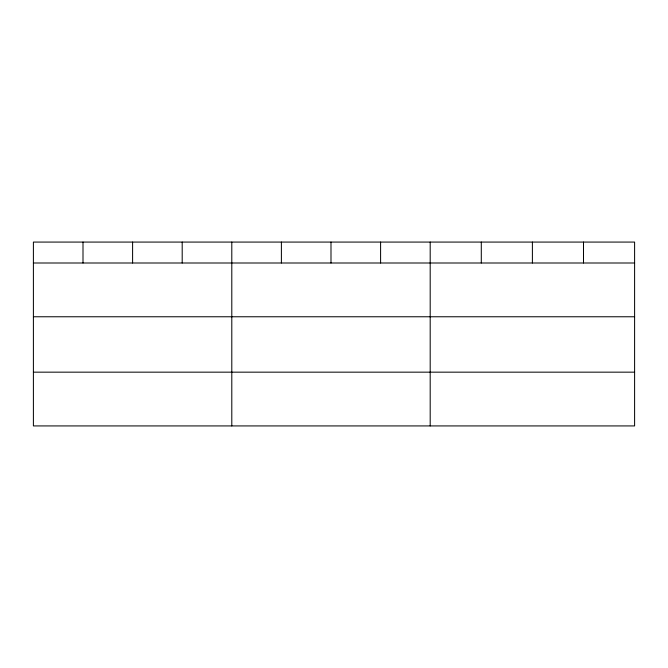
<?xml version="1.0" encoding="UTF-8"?>
<svg xmlns="http://www.w3.org/2000/svg" width="668" height="668" viewBox="0 0 668 668"><rect width="100%" height="100%" fill="white"/><g stroke="black" fill="none" stroke-linecap="round" stroke-linejoin="round"><path stroke-width="1" d="M634.6 316.766L634.6 242.075L33.4 242.075L33.4 425.925L634.6 425.925L634.6 316.766L33.4 316.766M33.4 263L634.6 263M33.4 372.159L634.6 372.159M583.498 242.075L583.498 263M532.396 242.075L532.396 263M481.294 242.075L481.294 263M430.192 242.075L430.192 425.925M380.593 242.075L380.593 263M330.994 242.075L330.994 263M281.395 242.075L281.395 263M231.796 242.075L231.796 425.925M182.197 242.075L182.197 263M132.598 242.075L132.598 263M82.999 242.075L82.999 263"/></g></svg>
